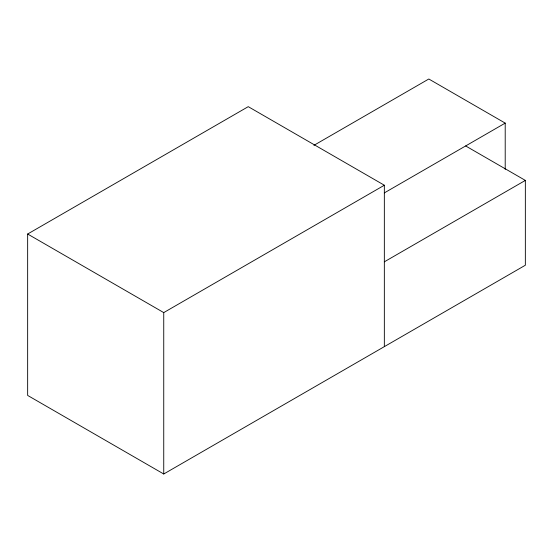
<?xml version="1.0" encoding="UTF-8"?>
<svg xmlns="http://www.w3.org/2000/svg" width="553" height="553" viewBox="0 0 553 553"><rect width="100%" height="100%" fill="white"/><g stroke="black" fill="none" stroke-linecap="round" stroke-linejoin="round"><path stroke-width="0.83" d="M465.654 145.944L525.35 180.409L525.35 265.226L163.743 473.997L27.65 395.423L27.65 234.023L248.249 106.66L384.342 185.234L384.342 346.634M313.904 145.342L428.81 79.003L505.207 123.112L505.207 169.377M27.65 234.023L163.743 312.597L384.342 185.234M384.335 192.893L505.207 123.112M384.342 261.818L525.35 180.409M163.743 312.597L163.743 473.997"/></g></svg>
